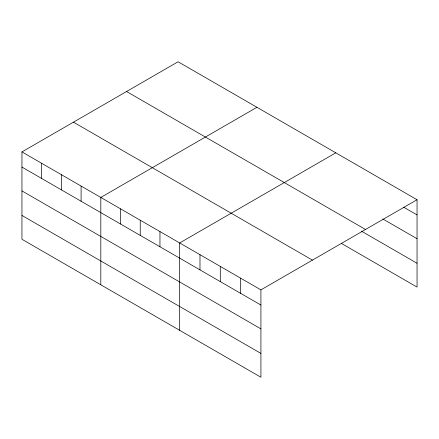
<?xml version="1.0" encoding="UTF-8"?>
<svg xmlns="http://www.w3.org/2000/svg" width="439" height="439" viewBox="0 0 439 439"><rect width="100%" height="100%" fill="white"/><g stroke="black" fill="none" stroke-linecap="round" stroke-linejoin="round"><path stroke-width="0.66" d="M260.92 328.871L260.92 289.872L21.95 151.91L21.95 239.266L260.92 377.233L260.92 328.871L21.95 190.905M21.95 151.91L178.08 61.767L417.05 199.734L417.05 287.09L341.602 243.535M256.941 107.297L100.811 197.435L100.811 284.796M335.802 152.821L179.666 242.965L179.666 330.326M260.92 289.872L417.05 199.734M403.704 207.203L417.05 214.912M382.808 218.962L417.05 238.728M126.558 91.515L365.528 229.476M361.335 231.106L417.05 263.274M73.472 122.163L312.442 260.129M21.95 167.089L260.92 305.056M21.95 215.45L260.92 353.417M240.605 278.145L240.605 293.329M220.29 266.418L220.29 281.602M199.981 254.691L199.981 269.87M159.955 231.583L159.955 246.762M140.239 220.202L140.239 235.381M120.522 208.821L120.522 224M81.094 186.054L81.094 201.232M61.378 174.673L61.378 189.851M41.667 163.292L41.667 178.47"/></g></svg>
